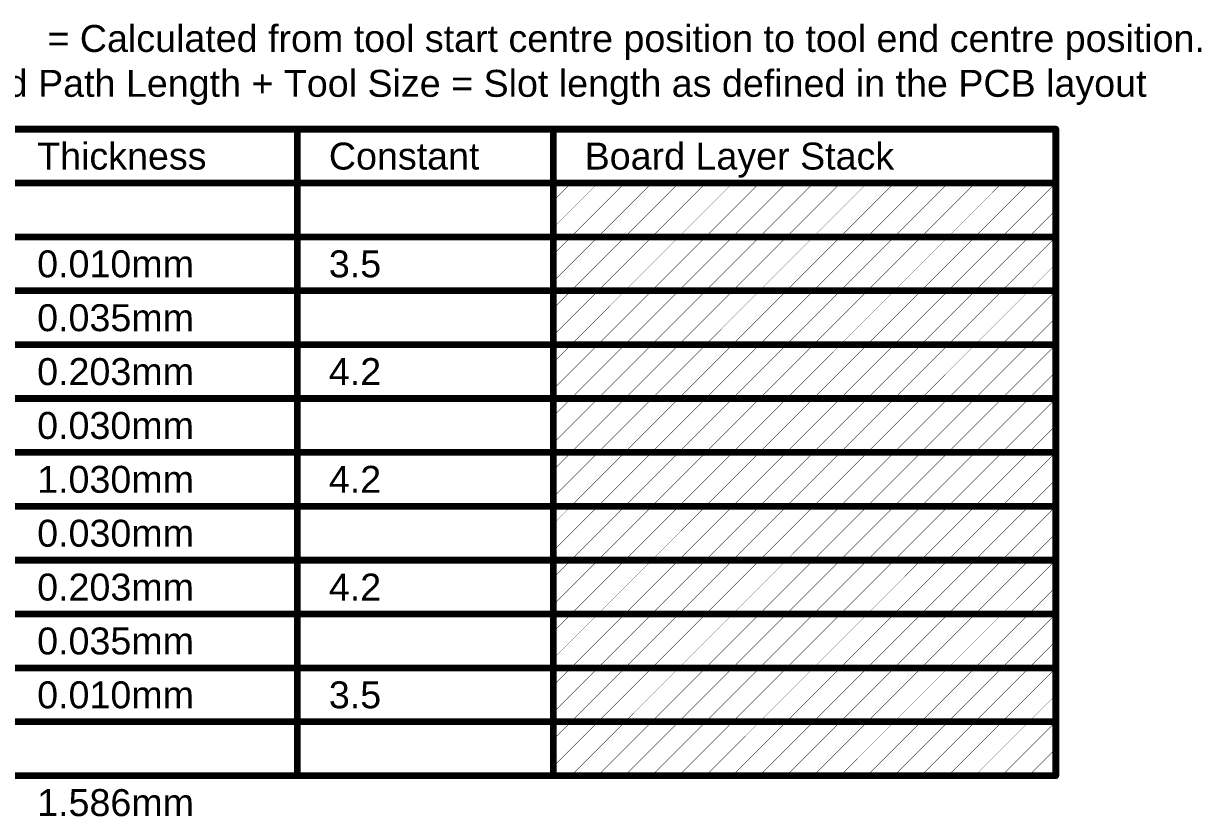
# Model space of a CAD drawing. Header units: inches. Extents: x 0 to 423, y -3 to 110.
# Drawn here: x 129.5 to 196.1, y -0.6 to 44.3 of the extents above; entities that cross this region are included whole.
import ezdxf

# ---------------------------------------------------------------- set-up
doc = ezdxf.new("R2010")
doc.units = ezdxf.units.IN
doc.layers.add('Drill Drawing', color=1, linetype='Continuous')
doc.layers.add('Mechanical 3', color=76, linetype='Continuous')
doc.styles.add('Arial', font='', dxfattribs={"height": 0.2})
doc.styles.get('Arial').set_extended_font_data('Arial')

msp = doc.modelspace()

# ---------------------------------------------------------------- linework, layer by layer
at = {"layer": 'Mechanical 3'}
for points, const_width in [([(72.582, 38.303), (187.868, 38.303)], 0.381), ([(144.954, 1.727), (144.954, 38.303)], 0.381), ([(159.428, 1.727), (159.428, 38.303)], 0.381), ([(187.868, 1.727), (187.868, 38.303)], 0.381), ([(72.582, 35.255), (187.868, 35.255)], 0.381), ([(159.428, 34.247), (160.436, 35.255)], 0.0254), ([(159.428, 32.723), (161.96, 35.255)], 0.0254), ([(160.436, 32.207), (163.484, 35.255)], 0.0254), ([(161.96, 32.207), (165.008, 35.255)], 0.0254), ([(163.484, 32.207), (166.532, 35.255)], 0.0254), ([(165.008, 32.207), (168.056, 35.255)], 0.0254), ([(166.532, 32.207), (169.58, 35.255)], 0.0254), ([(168.056, 32.207), (171.104, 35.255)], 0.0254), ([(169.58, 32.207), (172.628, 35.255)], 0.0254), ([(171.104, 32.207), (174.152, 35.255)], 0.0254), ([(172.628, 32.207), (175.676, 35.255)], 0.0254), ([(174.152, 32.207), (177.2, 35.255)], 0.0254), ([(175.676, 32.207), (178.724, 35.255)], 0.0254), ([(177.2, 32.207), (180.248, 35.255)], 0.0254), ([(178.724, 32.207), (181.772, 35.255)], 0.0254), ([(180.248, 32.207), (183.296, 35.255)], 0.0254), ([(181.772, 32.207), (184.82, 35.255)], 0.0254), ([(183.296, 32.207), (186.344, 35.255)], 0.0254), ([(184.82, 32.207), (187.868, 35.255)], 0.0254), ([(186.344, 32.207), (187.868, 33.731)], 0.0254), ([(128.448, 32.207), (144.954, 32.207)], 0.381), ([(144.954, 32.207), (159.428, 32.207)], 0.381), ([(159.428, 32.207), (187.868, 32.207)], 0.381), ([(159.428, 31.199), (160.436, 32.207)], 0.0254), ([(159.428, 29.675), (161.96, 32.207)], 0.0254), ([(160.436, 29.159), (163.484, 32.207)], 0.0254), ([(161.96, 29.159), (165.008, 32.207)], 0.0254), ([(163.484, 29.159), (166.532, 32.207)], 0.0254), ([(165.008, 29.159), (168.056, 32.207)], 0.0254), ([(166.532, 29.159), (169.58, 32.207)], 0.0254), ([(168.056, 29.159), (171.104, 32.207)], 0.0254), ([(169.58, 29.159), (172.628, 32.207)], 0.0254), ([(171.104, 29.159), (174.152, 32.207)], 0.0254), ([(172.628, 29.159), (175.676, 32.207)], 0.0254), ([(174.152, 29.159), (177.2, 32.207)], 0.0254), ([(175.676, 29.159), (178.724, 32.207)], 0.0254), ([(177.2, 29.159), (180.248, 32.207)], 0.0254), ([(178.724, 29.159), (181.772, 32.207)], 0.0254), ([(180.248, 29.159), (183.296, 32.207)], 0.0254), ([(181.772, 29.159), (184.82, 32.207)], 0.0254), ([(183.296, 29.159), (186.344, 32.207)], 0.0254), ([(184.82, 29.159), (187.868, 32.207)], 0.0254), ([(186.344, 29.159), (187.868, 30.683)], 0.0254), ([(128.448, 29.159), (144.954, 29.159)], 0.381), ([(144.954, 29.159), (159.428, 29.159)], 0.381), ([(159.428, 29.159), (187.868, 29.159)], 0.381), ([(159.428, 28.151), (160.436, 29.159)], 0.0254), ([(159.428, 26.627), (161.96, 29.159)], 0.0254), ([(160.436, 26.111), (163.484, 29.159)], 0.0254), ([(161.96, 26.111), (165.008, 29.159)], 0.0254), ([(163.484, 26.111), (166.532, 29.159)], 0.0254), ([(165.008, 26.111), (168.056, 29.159)], 0.0254), ([(166.532, 26.111), (169.58, 29.159)], 0.0254), ([(168.056, 26.111), (171.104, 29.159)], 0.0254), ([(169.58, 26.111), (172.628, 29.159)], 0.0254), ([(171.104, 26.111), (174.152, 29.159)], 0.0254), ([(172.628, 26.111), (175.676, 29.159)], 0.0254), ([(174.152, 26.111), (177.2, 29.159)], 0.0254), ([(175.676, 26.111), (178.724, 29.159)], 0.0254), ([(177.2, 26.111), (180.248, 29.159)], 0.0254), ([(178.724, 26.111), (181.772, 29.159)], 0.0254), ([(180.248, 26.111), (183.296, 29.159)], 0.0254), ([(181.772, 26.111), (184.82, 29.159)], 0.0254), ([(183.296, 26.111), (186.344, 29.159)], 0.0254), ([(184.82, 26.111), (187.868, 29.159)], 0.0254), ([(186.344, 26.111), (187.868, 27.635)], 0.0254), ([(128.448, 26.111), (144.954, 26.111)], 0.381), ([(144.954, 26.111), (159.428, 26.111)], 0.381), ([(159.428, 26.111), (187.868, 26.111)], 0.381), ([(159.428, 25.103), (160.436, 26.111)], 0.0254), ([(159.428, 23.579), (161.96, 26.111)], 0.0254), ([(160.436, 23.063), (163.484, 26.111)], 0.0254), ([(161.96, 23.063), (165.008, 26.111)], 0.0254), ([(163.484, 23.063), (166.532, 26.111)], 0.0254), ([(165.008, 23.063), (168.056, 26.111)], 0.0254), ([(166.532, 23.063), (169.58, 26.111)], 0.0254), ([(168.056, 23.063), (171.104, 26.111)], 0.0254), ([(169.58, 23.063), (172.628, 26.111)], 0.0254), ([(171.104, 23.063), (174.152, 26.111)], 0.0254), ([(172.628, 23.063), (175.676, 26.111)], 0.0254), ([(174.152, 23.063), (177.2, 26.111)], 0.0254), ([(175.676, 23.063), (178.724, 26.111)], 0.0254), ([(177.2, 23.063), (180.248, 26.111)], 0.0254), ([(178.724, 23.063), (181.772, 26.111)], 0.0254), ([(180.248, 23.063), (183.296, 26.111)], 0.0254), ([(181.772, 23.063), (184.82, 26.111)], 0.0254), ([(183.296, 23.063), (186.344, 26.111)], 0.0254), ([(184.82, 23.063), (187.868, 26.111)], 0.0254), ([(186.344, 23.063), (187.868, 24.587)], 0.0254), ([(128.448, 23.063), (144.954, 23.063)], 0.381), ([(144.954, 23.063), (159.428, 23.063)], 0.381), ([(159.428, 23.063), (187.868, 23.063)], 0.381), ([(159.428, 22.055), (160.436, 23.063)], 0.0254), ([(159.428, 20.531), (161.96, 23.063)], 0.0254), ([(160.436, 20.015), (163.484, 23.063)], 0.0254), ([(161.96, 20.015), (165.008, 23.063)], 0.0254), ([(163.484, 20.015), (166.532, 23.063)], 0.0254), ([(165.008, 20.015), (168.056, 23.063)], 0.0254), ([(166.532, 20.015), (169.58, 23.063)], 0.0254), ([(168.056, 20.015), (171.104, 23.063)], 0.0254), ([(169.58, 20.015), (172.628, 23.063)], 0.0254), ([(171.104, 20.015), (174.152, 23.063)], 0.0254), ([(172.628, 20.015), (175.676, 23.063)], 0.0254), ([(174.152, 20.015), (177.2, 23.063)], 0.0254), ([(175.676, 20.015), (178.724, 23.063)], 0.0254), ([(177.2, 20.015), (180.248, 23.063)], 0.0254), ([(178.724, 20.015), (181.772, 23.063)], 0.0254), ([(180.248, 20.015), (183.296, 23.063)], 0.0254), ([(181.772, 20.015), (184.82, 23.063)], 0.0254), ([(183.296, 20.015), (186.344, 23.063)], 0.0254), ([(184.82, 20.015), (187.868, 23.063)], 0.0254), ([(186.344, 20.015), (187.868, 21.539)], 0.0254), ([(128.448, 20.015), (144.954, 20.015)], 0.381), ([(144.954, 20.015), (159.428, 20.015)], 0.381), ([(159.428, 20.015), (187.868, 20.015)], 0.381), ([(159.428, 19.007), (160.436, 20.015)], 0.0254), ([(159.428, 17.483), (161.96, 20.015)], 0.0254), ([(160.436, 16.967), (163.484, 20.015)], 0.0254), ([(161.96, 16.967), (165.008, 20.015)], 0.0254), ([(163.484, 16.967), (166.532, 20.015)], 0.0254), ([(165.008, 16.967), (168.056, 20.015)], 0.0254), ([(166.532, 16.967), (169.58, 20.015)], 0.0254), ([(168.056, 16.967), (171.104, 20.015)], 0.0254), ([(169.58, 16.967), (172.628, 20.015)], 0.0254), ([(171.104, 16.967), (174.152, 20.015)], 0.0254), ([(172.628, 16.967), (175.676, 20.015)], 0.0254), ([(174.152, 16.967), (177.2, 20.015)], 0.0254), ([(175.676, 16.967), (178.724, 20.015)], 0.0254), ([(177.2, 16.967), (180.248, 20.015)], 0.0254), ([(178.724, 16.967), (181.772, 20.015)], 0.0254), ([(180.248, 16.967), (183.296, 20.015)], 0.0254), ([(181.772, 16.967), (184.82, 20.015)], 0.0254), ([(183.296, 16.967), (186.344, 20.015)], 0.0254), ([(184.82, 16.967), (187.868, 20.015)], 0.0254), ([(186.344, 16.967), (187.868, 18.491)], 0.0254), ([(128.448, 16.967), (144.954, 16.967)], 0.381), ([(144.954, 16.967), (159.428, 16.967)], 0.381), ([(159.428, 16.967), (187.868, 16.967)], 0.381), ([(159.428, 15.959), (160.436, 16.967)], 0.0254), ([(159.428, 14.435), (161.96, 16.967)], 0.0254), ([(160.436, 13.919), (163.484, 16.967)], 0.0254), ([(161.96, 13.919), (165.008, 16.967)], 0.0254), ([(163.484, 13.919), (166.532, 16.967)], 0.0254), ([(165.008, 13.919), (168.056, 16.967)], 0.0254), ([(166.532, 13.919), (169.58, 16.967)], 0.0254), ([(168.056, 13.919), (171.104, 16.967)], 0.0254), ([(169.58, 13.919), (172.628, 16.967)], 0.0254), ([(171.104, 13.919), (174.152, 16.967)], 0.0254), ([(172.628, 13.919), (175.676, 16.967)], 0.0254), ([(174.152, 13.919), (177.2, 16.967)], 0.0254), ([(175.676, 13.919), (178.724, 16.967)], 0.0254), ([(177.2, 13.919), (180.248, 16.967)], 0.0254), ([(178.724, 13.919), (181.772, 16.967)], 0.0254), ([(180.248, 13.919), (183.296, 16.967)], 0.0254), ([(181.772, 13.919), (184.82, 16.967)], 0.0254), ([(183.296, 13.919), (186.344, 16.967)], 0.0254), ([(184.82, 13.919), (187.868, 16.967)], 0.0254), ([(186.344, 13.919), (187.868, 15.443)], 0.0254), ([(128.448, 13.919), (144.954, 13.919)], 0.381), ([(144.954, 13.919), (159.428, 13.919)], 0.381), ([(159.428, 13.919), (187.868, 13.919)], 0.381), ([(159.428, 12.911), (160.436, 13.919)], 0.0254), ([(159.428, 11.387), (161.96, 13.919)], 0.0254), ([(160.436, 10.871), (163.484, 13.919)], 0.0254), ([(161.96, 10.871), (165.008, 13.919)], 0.0254), ([(163.484, 10.871), (166.532, 13.919)], 0.0254), ([(165.008, 10.871), (168.056, 13.919)], 0.0254), ([(166.532, 10.871), (169.58, 13.919)], 0.0254), ([(168.056, 10.871), (171.104, 13.919)], 0.0254), ([(169.58, 10.871), (172.628, 13.919)], 0.0254), ([(171.104, 10.871), (174.152, 13.919)], 0.0254), ([(172.628, 10.871), (175.676, 13.919)], 0.0254), ([(174.152, 10.871), (177.2, 13.919)], 0.0254), ([(175.676, 10.871), (178.724, 13.919)], 0.0254), ([(177.2, 10.871), (180.248, 13.919)], 0.0254), ([(178.724, 10.871), (181.772, 13.919)], 0.0254), ([(180.248, 10.871), (183.296, 13.919)], 0.0254), ([(181.772, 10.871), (184.82, 13.919)], 0.0254), ([(183.296, 10.871), (186.344, 13.919)], 0.0254), ([(184.82, 10.871), (187.868, 13.919)], 0.0254), ([(186.344, 10.871), (187.868, 12.395)], 0.0254), ([(128.448, 10.871), (144.954, 10.871)], 0.381), ([(144.954, 10.871), (159.428, 10.871)], 0.381), ([(159.428, 10.871), (187.868, 10.871)], 0.381), ([(159.428, 9.863), (160.436, 10.871)], 0.0254), ([(159.428, 8.339), (161.96, 10.871)], 0.0254), ([(160.436, 7.823), (163.484, 10.871)], 0.0254), ([(161.96, 7.823), (165.008, 10.871)], 0.0254), ([(163.484, 7.823), (166.532, 10.871)], 0.0254), ([(165.008, 7.823), (168.056, 10.871)], 0.0254), ([(166.532, 7.823), (169.58, 10.871)], 0.0254), ([(168.056, 7.823), (171.104, 10.871)], 0.0254), ([(169.58, 7.823), (172.628, 10.871)], 0.0254), ([(171.104, 7.823), (174.152, 10.871)], 0.0254), ([(172.628, 7.823), (175.676, 10.871)], 0.0254), ([(174.152, 7.823), (177.2, 10.871)], 0.0254), ([(175.676, 7.823), (178.724, 10.871)], 0.0254), ([(177.2, 7.823), (180.248, 10.871)], 0.0254), ([(178.724, 7.823), (181.772, 10.871)], 0.0254), ([(180.248, 7.823), (183.296, 10.871)], 0.0254), ([(181.772, 7.823), (184.82, 10.871)], 0.0254), ([(183.296, 7.823), (186.344, 10.871)], 0.0254), ([(184.82, 7.823), (187.868, 10.871)], 0.0254), ([(186.344, 7.823), (187.868, 9.347)], 0.0254), ([(128.448, 7.823), (144.954, 7.823)], 0.381), ([(144.954, 7.823), (159.428, 7.823)], 0.381), ([(159.428, 7.823), (187.868, 7.823)], 0.381), ([(159.428, 6.815), (160.436, 7.823)], 0.0254), ([(159.428, 5.291), (161.96, 7.823)], 0.0254), ([(160.436, 4.775), (163.484, 7.823)], 0.0254), ([(161.96, 4.775), (165.008, 7.823)], 0.0254), ([(163.484, 4.775), (166.532, 7.823)], 0.0254), ([(165.008, 4.775), (168.056, 7.823)], 0.0254), ([(166.532, 4.775), (169.58, 7.823)], 0.0254), ([(168.056, 4.775), (171.104, 7.823)], 0.0254), ([(169.58, 4.775), (172.628, 7.823)], 0.0254), ([(171.104, 4.775), (174.152, 7.823)], 0.0254), ([(172.628, 4.775), (175.676, 7.823)], 0.0254), ([(174.152, 4.775), (177.2, 7.823)], 0.0254), ([(175.676, 4.775), (178.724, 7.823)], 0.0254), ([(177.2, 4.775), (180.248, 7.823)], 0.0254), ([(178.724, 4.775), (181.772, 7.823)], 0.0254), ([(180.248, 4.775), (183.296, 7.823)], 0.0254), ([(181.772, 4.775), (184.82, 7.823)], 0.0254), ([(183.296, 4.775), (186.344, 7.823)], 0.0254), ([(184.82, 4.775), (187.868, 7.823)], 0.0254), ([(186.344, 4.775), (187.868, 6.299)], 0.0254), ([(128.448, 4.775), (144.954, 4.775)], 0.381), ([(144.954, 4.775), (159.428, 4.775)], 0.381), ([(159.428, 4.775), (187.868, 4.775)], 0.381), ([(159.428, 3.767), (160.436, 4.775)], 0.0254), ([(159.428, 2.243), (161.96, 4.775)], 0.0254), ([(160.436, 1.727), (163.484, 4.775)], 0.0254), ([(161.96, 1.727), (165.008, 4.775)], 0.0254), ([(163.484, 1.727), (166.532, 4.775)], 0.0254), ([(165.008, 1.727), (168.056, 4.775)], 0.0254), ([(166.532, 1.727), (169.58, 4.775)], 0.0254), ([(168.056, 1.727), (171.104, 4.775)], 0.0254), ([(169.58, 1.727), (172.628, 4.775)], 0.0254), ([(171.104, 1.727), (174.152, 4.775)], 0.0254), ([(172.628, 1.727), (175.676, 4.775)], 0.0254), ([(174.152, 1.727), (177.2, 4.775)], 0.0254), ([(175.676, 1.727), (178.724, 4.775)], 0.0254), ([(177.2, 1.727), (180.248, 4.775)], 0.0254), ([(178.724, 1.727), (181.772, 4.775)], 0.0254), ([(180.248, 1.727), (183.296, 4.775)], 0.0254), ([(181.772, 1.727), (184.82, 4.775)], 0.0254), ([(183.296, 1.727), (186.344, 4.775)], 0.0254), ([(184.82, 1.727), (187.868, 4.775)], 0.0254), ([(186.344, 1.727), (187.868, 3.251)], 0.0254), ([(128.448, 1.727), (144.954, 1.727)], 0.381), ([(144.954, 1.727), (159.428, 1.727)], 0.381), ([(159.428, 1.727), (187.868, 1.727)], 0.381)]:
    msp.add_lwpolyline(points, dxfattribs=dict(at, const_width=const_width))
for points, const_width in [([(144.858, 38.303, 1), (145.049, 38.303, 1)], 0.191), ([(159.333, 38.303, 1), (159.523, 38.303, 1)], 0.191), ([(187.773, 38.303, 1), (187.963, 38.303, 1)], 0.191), ([(187.773, 38.303, 1), (187.963, 38.303, 1)], 0.191), ([(187.773, 35.255, 1), (187.963, 35.255, 1)], 0.191), ([(160.43, 35.255, 1), (160.442, 35.255, 1)], 0.0127), ([(161.954, 35.255, 1), (161.966, 35.255, 1)], 0.0127), ([(163.478, 35.255, 1), (163.49, 35.255, 1)], 0.0127), ([(165.002, 35.255, 1), (165.014, 35.255, 1)], 0.0127), ([(166.526, 35.255, 1), (166.538, 35.255, 1)], 0.0127), ([(168.05, 35.255, 1), (168.062, 35.255, 1)], 0.0127), ([(169.574, 35.255, 1), (169.586, 35.255, 1)], 0.0127), ([(171.098, 35.255, 1), (171.11, 35.255, 1)], 0.0127), ([(172.622, 35.255, 1), (172.634, 35.255, 1)], 0.0127), ([(174.146, 35.255, 1), (174.158, 35.255, 1)], 0.0127), ([(175.67, 35.255, 1), (175.682, 35.255, 1)], 0.0127), ([(177.194, 35.255, 1), (177.206, 35.255, 1)], 0.0127), ([(178.718, 35.255, 1), (178.73, 35.255, 1)], 0.0127), ([(180.242, 35.255, 1), (180.254, 35.255, 1)], 0.0127), ([(181.766, 35.255, 1), (181.778, 35.255, 1)], 0.0127), ([(183.29, 35.255, 1), (183.302, 35.255, 1)], 0.0127), ([(184.814, 35.255, 1), (184.826, 35.255, 1)], 0.0127), ([(186.338, 35.255, 1), (186.35, 35.255, 1)], 0.0127), ([(187.862, 35.255, 1), (187.874, 35.255, 1)], 0.0127), ([(159.422, 34.247, 1), (159.434, 34.247, 1)], 0.0127), ([(187.862, 33.731, 1), (187.874, 33.731, 1)], 0.0127), ([(159.422, 32.723, 1), (159.434, 32.723, 1)], 0.0127), ([(144.858, 32.207, 1), (145.049, 32.207, 1)], 0.191), ([(144.858, 32.207, 1), (145.049, 32.207, 1)], 0.191), ([(159.333, 32.207, 1), (159.523, 32.207, 1)], 0.191), ([(159.333, 32.207, 1), (159.523, 32.207, 1)], 0.191), ([(160.43, 32.207, 1), (160.442, 32.207, 1)], 0.0127), ([(160.43, 32.207, 1), (160.442, 32.207, 1)], 0.0127), ([(161.954, 32.207, 1), (161.966, 32.207, 1)], 0.0127), ([(161.954, 32.207, 1), (161.966, 32.207, 1)], 0.0127), ([(163.478, 32.207, 1), (163.49, 32.207, 1)], 0.0127), ([(163.478, 32.207, 1), (163.49, 32.207, 1)], 0.0127), ([(165.002, 32.207, 1), (165.014, 32.207, 1)], 0.0127), ([(165.002, 32.207, 1), (165.014, 32.207, 1)], 0.0127), ([(166.526, 32.207, 1), (166.538, 32.207, 1)], 0.0127), ([(166.526, 32.207, 1), (166.538, 32.207, 1)], 0.0127), ([(168.05, 32.207, 1), (168.062, 32.207, 1)], 0.0127), ([(168.05, 32.207, 1), (168.062, 32.207, 1)], 0.0127), ([(169.574, 32.207, 1), (169.586, 32.207, 1)], 0.0127), ([(169.574, 32.207, 1), (169.586, 32.207, 1)], 0.0127), ([(171.098, 32.207, 1), (171.11, 32.207, 1)], 0.0127), ([(171.098, 32.207, 1), (171.11, 32.207, 1)], 0.0127), ([(172.622, 32.207, 1), (172.634, 32.207, 1)], 0.0127), ([(172.622, 32.207, 1), (172.634, 32.207, 1)], 0.0127), ([(174.146, 32.207, 1), (174.158, 32.207, 1)], 0.0127), ([(174.146, 32.207, 1), (174.158, 32.207, 1)], 0.0127), ([(175.67, 32.207, 1), (175.682, 32.207, 1)], 0.0127), ([(175.67, 32.207, 1), (175.682, 32.207, 1)], 0.0127), ([(177.194, 32.207, 1), (177.206, 32.207, 1)], 0.0127), ([(177.194, 32.207, 1), (177.206, 32.207, 1)], 0.0127), ([(178.718, 32.207, 1), (178.73, 32.207, 1)], 0.0127), ([(178.718, 32.207, 1), (178.73, 32.207, 1)], 0.0127), ([(180.242, 32.207, 1), (180.254, 32.207, 1)], 0.0127), ([(180.242, 32.207, 1), (180.254, 32.207, 1)], 0.0127), ([(181.766, 32.207, 1), (181.778, 32.207, 1)], 0.0127), ([(181.766, 32.207, 1), (181.778, 32.207, 1)], 0.0127), ([(183.29, 32.207, 1), (183.302, 32.207, 1)], 0.0127), ([(183.29, 32.207, 1), (183.302, 32.207, 1)], 0.0127), ([(184.814, 32.207, 1), (184.826, 32.207, 1)], 0.0127), ([(184.814, 32.207, 1), (184.826, 32.207, 1)], 0.0127), ([(186.338, 32.207, 1), (186.35, 32.207, 1)], 0.0127), ([(186.338, 32.207, 1), (186.35, 32.207, 1)], 0.0127), ([(187.773, 32.207, 1), (187.963, 32.207, 1)], 0.191), ([(187.862, 32.207, 1), (187.874, 32.207, 1)], 0.0127), ([(159.422, 31.199, 1), (159.434, 31.199, 1)], 0.0127), ([(187.862, 30.683, 1), (187.874, 30.683, 1)], 0.0127), ([(144.858, 29.159, 1), (145.049, 29.159, 1)], 0.191), ([(144.858, 29.159, 1), (145.049, 29.159, 1)], 0.191), ([(159.333, 29.159, 1), (159.523, 29.159, 1)], 0.191), ([(159.333, 29.159, 1), (159.523, 29.159, 1)], 0.191), ([(159.422, 29.675, 1), (159.434, 29.675, 1)], 0.0127), ([(187.773, 29.159, 1), (187.963, 29.159, 1)], 0.191), ([(160.43, 29.159, 1), (160.442, 29.159, 1)], 0.0127), ([(160.43, 29.159, 1), (160.442, 29.159, 1)], 0.0127), ([(161.954, 29.159, 1), (161.966, 29.159, 1)], 0.0127), ([(161.954, 29.159, 1), (161.966, 29.159, 1)], 0.0127), ([(163.478, 29.159, 1), (163.49, 29.159, 1)], 0.0127), ([(163.478, 29.159, 1), (163.49, 29.159, 1)], 0.0127), ([(165.002, 29.159, 1), (165.014, 29.159, 1)], 0.0127), ([(165.002, 29.159, 1), (165.014, 29.159, 1)], 0.0127), ([(166.526, 29.159, 1), (166.538, 29.159, 1)], 0.0127), ([(166.526, 29.159, 1), (166.538, 29.159, 1)], 0.0127), ([(168.05, 29.159, 1), (168.062, 29.159, 1)], 0.0127), ([(168.05, 29.159, 1), (168.062, 29.159, 1)], 0.0127), ([(169.574, 29.159, 1), (169.586, 29.159, 1)], 0.0127), ([(169.574, 29.159, 1), (169.586, 29.159, 1)], 0.0127), ([(171.098, 29.159, 1), (171.11, 29.159, 1)], 0.0127), ([(171.098, 29.159, 1), (171.11, 29.159, 1)], 0.0127), ([(172.622, 29.159, 1), (172.634, 29.159, 1)], 0.0127), ([(172.622, 29.159, 1), (172.634, 29.159, 1)], 0.0127), ([(174.146, 29.159, 1), (174.158, 29.159, 1)], 0.0127), ([(174.146, 29.159, 1), (174.158, 29.159, 1)], 0.0127), ([(175.67, 29.159, 1), (175.682, 29.159, 1)], 0.0127), ([(175.67, 29.159, 1), (175.682, 29.159, 1)], 0.0127), ([(177.194, 29.159, 1), (177.206, 29.159, 1)], 0.0127), ([(177.194, 29.159, 1), (177.206, 29.159, 1)], 0.0127), ([(178.718, 29.159, 1), (178.73, 29.159, 1)], 0.0127), ([(178.718, 29.159, 1), (178.73, 29.159, 1)], 0.0127), ([(180.242, 29.159, 1), (180.254, 29.159, 1)], 0.0127), ([(180.242, 29.159, 1), (180.254, 29.159, 1)], 0.0127), ([(181.766, 29.159, 1), (181.778, 29.159, 1)], 0.0127), ([(181.766, 29.159, 1), (181.778, 29.159, 1)], 0.0127), ([(183.29, 29.159, 1), (183.302, 29.159, 1)], 0.0127), ([(183.29, 29.159, 1), (183.302, 29.159, 1)], 0.0127), ([(184.814, 29.159, 1), (184.826, 29.159, 1)], 0.0127), ([(184.814, 29.159, 1), (184.826, 29.159, 1)], 0.0127), ([(186.338, 29.159, 1), (186.35, 29.159, 1)], 0.0127), ([(186.338, 29.159, 1), (186.35, 29.159, 1)], 0.0127), ([(187.862, 29.159, 1), (187.874, 29.159, 1)], 0.0127), ([(159.422, 28.151, 1), (159.434, 28.151, 1)], 0.0127), ([(187.862, 27.635, 1), (187.874, 27.635, 1)], 0.0127), ([(144.858, 26.111, 1), (145.049, 26.111, 1)], 0.191), ([(144.858, 26.111, 1), (145.049, 26.111, 1)], 0.191), ([(159.333, 26.111, 1), (159.523, 26.111, 1)], 0.191), ([(159.333, 26.111, 1), (159.523, 26.111, 1)], 0.191), ([(159.422, 26.627, 1), (159.434, 26.627, 1)], 0.0127), ([(160.43, 26.111, 1), (160.442, 26.111, 1)], 0.0127), ([(160.43, 26.111, 1), (160.442, 26.111, 1)], 0.0127), ([(161.954, 26.111, 1), (161.966, 26.111, 1)], 0.0127), ([(161.954, 26.111, 1), (161.966, 26.111, 1)], 0.0127), ([(163.478, 26.111, 1), (163.49, 26.111, 1)], 0.0127), ([(163.478, 26.111, 1), (163.49, 26.111, 1)], 0.0127), ([(165.002, 26.111, 1), (165.014, 26.111, 1)], 0.0127), ([(165.002, 26.111, 1), (165.014, 26.111, 1)], 0.0127), ([(166.526, 26.111, 1), (166.538, 26.111, 1)], 0.0127), ([(166.526, 26.111, 1), (166.538, 26.111, 1)], 0.0127), ([(168.05, 26.111, 1), (168.062, 26.111, 1)], 0.0127), ([(168.05, 26.111, 1), (168.062, 26.111, 1)], 0.0127), ([(169.574, 26.111, 1), (169.586, 26.111, 1)], 0.0127), ([(169.574, 26.111, 1), (169.586, 26.111, 1)], 0.0127), ([(171.098, 26.111, 1), (171.11, 26.111, 1)], 0.0127), ([(171.098, 26.111, 1), (171.11, 26.111, 1)], 0.0127), ([(172.622, 26.111, 1), (172.634, 26.111, 1)], 0.0127), ([(172.622, 26.111, 1), (172.634, 26.111, 1)], 0.0127), ([(174.146, 26.111, 1), (174.158, 26.111, 1)], 0.0127), ([(174.146, 26.111, 1), (174.158, 26.111, 1)], 0.0127), ([(175.67, 26.111, 1), (175.682, 26.111, 1)], 0.0127), ([(175.67, 26.111, 1), (175.682, 26.111, 1)], 0.0127), ([(177.194, 26.111, 1), (177.206, 26.111, 1)], 0.0127), ([(177.194, 26.111, 1), (177.206, 26.111, 1)], 0.0127), ([(178.718, 26.111, 1), (178.73, 26.111, 1)], 0.0127), ([(178.718, 26.111, 1), (178.73, 26.111, 1)], 0.0127), ([(180.242, 26.111, 1), (180.254, 26.111, 1)], 0.0127), ([(180.242, 26.111, 1), (180.254, 26.111, 1)], 0.0127), ([(181.766, 26.111, 1), (181.778, 26.111, 1)], 0.0127), ([(181.766, 26.111, 1), (181.778, 26.111, 1)], 0.0127), ([(183.29, 26.111, 1), (183.302, 26.111, 1)], 0.0127), ([(183.29, 26.111, 1), (183.302, 26.111, 1)], 0.0127), ([(184.814, 26.111, 1), (184.826, 26.111, 1)], 0.0127), ([(184.814, 26.111, 1), (184.826, 26.111, 1)], 0.0127), ([(186.338, 26.111, 1), (186.35, 26.111, 1)], 0.0127), ([(186.338, 26.111, 1), (186.35, 26.111, 1)], 0.0127), ([(187.773, 26.111, 1), (187.963, 26.111, 1)], 0.191), ([(187.862, 26.111, 1), (187.874, 26.111, 1)], 0.0127), ([(159.422, 25.103, 1), (159.434, 25.103, 1)], 0.0127), ([(187.862, 24.587, 1), (187.874, 24.587, 1)], 0.0127), ([(159.422, 23.579, 1), (159.434, 23.579, 1)], 0.0127), ([(144.858, 23.063, 1), (145.049, 23.063, 1)], 0.191), ([(144.858, 23.063, 1), (145.049, 23.063, 1)], 0.191), ([(159.333, 23.063, 1), (159.523, 23.063, 1)], 0.191), ([(159.333, 23.063, 1), (159.523, 23.063, 1)], 0.191), ([(160.43, 23.063, 1), (160.442, 23.063, 1)], 0.0127), ([(160.43, 23.063, 1), (160.442, 23.063, 1)], 0.0127), ([(161.954, 23.063, 1), (161.966, 23.063, 1)], 0.0127), ([(161.954, 23.063, 1), (161.966, 23.063, 1)], 0.0127), ([(163.478, 23.063, 1), (163.49, 23.063, 1)], 0.0127), ([(163.478, 23.063, 1), (163.49, 23.063, 1)], 0.0127), ([(165.002, 23.063, 1), (165.014, 23.063, 1)], 0.0127), ([(165.002, 23.063, 1), (165.014, 23.063, 1)], 0.0127), ([(166.526, 23.063, 1), (166.538, 23.063, 1)], 0.0127), ([(166.526, 23.063, 1), (166.538, 23.063, 1)], 0.0127), ([(168.05, 23.063, 1), (168.062, 23.063, 1)], 0.0127), ([(168.05, 23.063, 1), (168.062, 23.063, 1)], 0.0127), ([(169.574, 23.063, 1), (169.586, 23.063, 1)], 0.0127), ([(169.574, 23.063, 1), (169.586, 23.063, 1)], 0.0127), ([(171.098, 23.063, 1), (171.11, 23.063, 1)], 0.0127), ([(171.098, 23.063, 1), (171.11, 23.063, 1)], 0.0127), ([(172.622, 23.063, 1), (172.634, 23.063, 1)], 0.0127), ([(172.622, 23.063, 1), (172.634, 23.063, 1)], 0.0127), ([(174.146, 23.063, 1), (174.158, 23.063, 1)], 0.0127), ([(174.146, 23.063, 1), (174.158, 23.063, 1)], 0.0127), ([(175.67, 23.063, 1), (175.682, 23.063, 1)], 0.0127), ([(175.67, 23.063, 1), (175.682, 23.063, 1)], 0.0127), ([(177.194, 23.063, 1), (177.206, 23.063, 1)], 0.0127), ([(177.194, 23.063, 1), (177.206, 23.063, 1)], 0.0127), ([(178.718, 23.063, 1), (178.73, 23.063, 1)], 0.0127), ([(178.718, 23.063, 1), (178.73, 23.063, 1)], 0.0127), ([(180.242, 23.063, 1), (180.254, 23.063, 1)], 0.0127), ([(180.242, 23.063, 1), (180.254, 23.063, 1)], 0.0127), ([(181.766, 23.063, 1), (181.778, 23.063, 1)], 0.0127), ([(181.766, 23.063, 1), (181.778, 23.063, 1)], 0.0127), ([(183.29, 23.063, 1), (183.302, 23.063, 1)], 0.0127), ([(183.29, 23.063, 1), (183.302, 23.063, 1)], 0.0127), ([(184.814, 23.063, 1), (184.826, 23.063, 1)], 0.0127), ([(184.814, 23.063, 1), (184.826, 23.063, 1)], 0.0127), ([(186.338, 23.063, 1), (186.35, 23.063, 1)], 0.0127), ([(186.338, 23.063, 1), (186.35, 23.063, 1)], 0.0127), ([(187.773, 23.063, 1), (187.963, 23.063, 1)], 0.191), ([(187.862, 23.063, 1), (187.874, 23.063, 1)], 0.0127), ([(159.422, 22.055, 1), (159.434, 22.055, 1)], 0.0127), ([(187.862, 21.539, 1), (187.874, 21.539, 1)], 0.0127), ([(144.858, 20.015, 1), (145.049, 20.015, 1)], 0.191), ([(144.858, 20.015, 1), (145.049, 20.015, 1)], 0.191), ([(159.333, 20.015, 1), (159.523, 20.015, 1)], 0.191), ([(159.333, 20.015, 1), (159.523, 20.015, 1)], 0.191), ([(159.422, 20.531, 1), (159.434, 20.531, 1)], 0.0127), ([(160.43, 20.015, 1), (160.442, 20.015, 1)], 0.0127), ([(160.43, 20.015, 1), (160.442, 20.015, 1)], 0.0127), ([(161.954, 20.015, 1), (161.966, 20.015, 1)], 0.0127), ([(161.954, 20.015, 1), (161.966, 20.015, 1)], 0.0127), ([(163.478, 20.015, 1), (163.49, 20.015, 1)], 0.0127), ([(163.478, 20.015, 1), (163.49, 20.015, 1)], 0.0127), ([(165.002, 20.015, 1), (165.014, 20.015, 1)], 0.0127), ([(165.002, 20.015, 1), (165.014, 20.015, 1)], 0.0127), ([(166.526, 20.015, 1), (166.538, 20.015, 1)], 0.0127), ([(166.526, 20.015, 1), (166.538, 20.015, 1)], 0.0127), ([(168.05, 20.015, 1), (168.062, 20.015, 1)], 0.0127), ([(168.05, 20.015, 1), (168.062, 20.015, 1)], 0.0127), ([(169.574, 20.015, 1), (169.586, 20.015, 1)], 0.0127), ([(169.574, 20.015, 1), (169.586, 20.015, 1)], 0.0127), ([(171.098, 20.015, 1), (171.11, 20.015, 1)], 0.0127), ([(171.098, 20.015, 1), (171.11, 20.015, 1)], 0.0127), ([(172.622, 20.015, 1), (172.634, 20.015, 1)], 0.0127), ([(172.622, 20.015, 1), (172.634, 20.015, 1)], 0.0127), ([(174.146, 20.015, 1), (174.158, 20.015, 1)], 0.0127), ([(174.146, 20.015, 1), (174.158, 20.015, 1)], 0.0127), ([(175.67, 20.015, 1), (175.682, 20.015, 1)], 0.0127), ([(175.67, 20.015, 1), (175.682, 20.015, 1)], 0.0127), ([(177.194, 20.015, 1), (177.206, 20.015, 1)], 0.0127), ([(177.194, 20.015, 1), (177.206, 20.015, 1)], 0.0127), ([(178.718, 20.015, 1), (178.73, 20.015, 1)], 0.0127), ([(178.718, 20.015, 1), (178.73, 20.015, 1)], 0.0127), ([(180.242, 20.015, 1), (180.254, 20.015, 1)], 0.0127), ([(180.242, 20.015, 1), (180.254, 20.015, 1)], 0.0127), ([(181.766, 20.015, 1), (181.778, 20.015, 1)], 0.0127), ([(181.766, 20.015, 1), (181.778, 20.015, 1)], 0.0127), ([(183.29, 20.015, 1), (183.302, 20.015, 1)], 0.0127), ([(183.29, 20.015, 1), (183.302, 20.015, 1)], 0.0127), ([(184.814, 20.015, 1), (184.826, 20.015, 1)], 0.0127), ([(184.814, 20.015, 1), (184.826, 20.015, 1)], 0.0127), ([(186.338, 20.015, 1), (186.35, 20.015, 1)], 0.0127), ([(186.338, 20.015, 1), (186.35, 20.015, 1)], 0.0127), ([(187.773, 20.015, 1), (187.963, 20.015, 1)], 0.191), ([(187.862, 20.015, 1), (187.874, 20.015, 1)], 0.0127), ([(159.422, 19.007, 1), (159.434, 19.007, 1)], 0.0127), ([(187.862, 18.491, 1), (187.874, 18.491, 1)], 0.0127), ([(159.422, 17.483, 1), (159.434, 17.483, 1)], 0.0127), ([(144.858, 16.967, 1), (145.049, 16.967, 1)], 0.191), ([(144.858, 16.967, 1), (145.049, 16.967, 1)], 0.191), ([(159.333, 16.967, 1), (159.523, 16.967, 1)], 0.191), ([(159.333, 16.967, 1), (159.523, 16.967, 1)], 0.191), ([(160.43, 16.967, 1), (160.442, 16.967, 1)], 0.0127), ([(160.43, 16.967, 1), (160.442, 16.967, 1)], 0.0127), ([(161.954, 16.967, 1), (161.966, 16.967, 1)], 0.0127), ([(161.954, 16.967, 1), (161.966, 16.967, 1)], 0.0127), ([(163.478, 16.967, 1), (163.49, 16.967, 1)], 0.0127), ([(163.478, 16.967, 1), (163.49, 16.967, 1)], 0.0127), ([(165.002, 16.967, 1), (165.014, 16.967, 1)], 0.0127), ([(165.002, 16.967, 1), (165.014, 16.967, 1)], 0.0127), ([(166.526, 16.967, 1), (166.538, 16.967, 1)], 0.0127), ([(166.526, 16.967, 1), (166.538, 16.967, 1)], 0.0127), ([(168.05, 16.967, 1), (168.062, 16.967, 1)], 0.0127), ([(168.05, 16.967, 1), (168.062, 16.967, 1)], 0.0127), ([(169.574, 16.967, 1), (169.586, 16.967, 1)], 0.0127), ([(169.574, 16.967, 1), (169.586, 16.967, 1)], 0.0127), ([(171.098, 16.967, 1), (171.11, 16.967, 1)], 0.0127), ([(171.098, 16.967, 1), (171.11, 16.967, 1)], 0.0127), ([(172.622, 16.967, 1), (172.634, 16.967, 1)], 0.0127), ([(172.622, 16.967, 1), (172.634, 16.967, 1)], 0.0127), ([(174.146, 16.967, 1), (174.158, 16.967, 1)], 0.0127), ([(174.146, 16.967, 1), (174.158, 16.967, 1)], 0.0127), ([(175.67, 16.967, 1), (175.682, 16.967, 1)], 0.0127), ([(175.67, 16.967, 1), (175.682, 16.967, 1)], 0.0127), ([(177.194, 16.967, 1), (177.206, 16.967, 1)], 0.0127), ([(177.194, 16.967, 1), (177.206, 16.967, 1)], 0.0127), ([(178.718, 16.967, 1), (178.73, 16.967, 1)], 0.0127), ([(178.718, 16.967, 1), (178.73, 16.967, 1)], 0.0127), ([(180.242, 16.967, 1), (180.254, 16.967, 1)], 0.0127), ([(180.242, 16.967, 1), (180.254, 16.967, 1)], 0.0127), ([(181.766, 16.967, 1), (181.778, 16.967, 1)], 0.0127), ([(181.766, 16.967, 1), (181.778, 16.967, 1)], 0.0127), ([(183.29, 16.967, 1), (183.302, 16.967, 1)], 0.0127), ([(183.29, 16.967, 1), (183.302, 16.967, 1)], 0.0127), ([(184.814, 16.967, 1), (184.826, 16.967, 1)], 0.0127), ([(184.814, 16.967, 1), (184.826, 16.967, 1)], 0.0127), ([(186.338, 16.967, 1), (186.35, 16.967, 1)], 0.0127), ([(186.338, 16.967, 1), (186.35, 16.967, 1)], 0.0127), ([(187.773, 16.967, 1), (187.963, 16.967, 1)], 0.191), ([(187.862, 16.967, 1), (187.874, 16.967, 1)], 0.0127), ([(159.422, 15.959, 1), (159.434, 15.959, 1)], 0.0127), ([(187.862, 15.443, 1), (187.874, 15.443, 1)], 0.0127), ([(144.858, 13.919, 1), (145.049, 13.919, 1)], 0.191), ([(144.858, 13.919, 1), (145.049, 13.919, 1)], 0.191), ([(159.333, 13.919, 1), (159.523, 13.919, 1)], 0.191), ([(159.333, 13.919, 1), (159.523, 13.919, 1)], 0.191), ([(159.422, 14.435, 1), (159.434, 14.435, 1)], 0.0127), ([(187.773, 13.919, 1), (187.963, 13.919, 1)], 0.191), ([(160.43, 13.919, 1), (160.442, 13.919, 1)], 0.0127), ([(160.43, 13.919, 1), (160.442, 13.919, 1)], 0.0127), ([(161.954, 13.919, 1), (161.966, 13.919, 1)], 0.0127), ([(161.954, 13.919, 1), (161.966, 13.919, 1)], 0.0127), ([(163.478, 13.919, 1), (163.49, 13.919, 1)], 0.0127), ([(163.478, 13.919, 1), (163.49, 13.919, 1)], 0.0127), ([(165.002, 13.919, 1), (165.014, 13.919, 1)], 0.0127), ([(165.002, 13.919, 1), (165.014, 13.919, 1)], 0.0127), ([(166.526, 13.919, 1), (166.538, 13.919, 1)], 0.0127), ([(166.526, 13.919, 1), (166.538, 13.919, 1)], 0.0127), ([(168.05, 13.919, 1), (168.062, 13.919, 1)], 0.0127), ([(168.05, 13.919, 1), (168.062, 13.919, 1)], 0.0127), ([(169.574, 13.919, 1), (169.586, 13.919, 1)], 0.0127), ([(169.574, 13.919, 1), (169.586, 13.919, 1)], 0.0127), ([(171.098, 13.919, 1), (171.11, 13.919, 1)], 0.0127), ([(171.098, 13.919, 1), (171.11, 13.919, 1)], 0.0127), ([(172.622, 13.919, 1), (172.634, 13.919, 1)], 0.0127), ([(172.622, 13.919, 1), (172.634, 13.919, 1)], 0.0127), ([(174.146, 13.919, 1), (174.158, 13.919, 1)], 0.0127), ([(174.146, 13.919, 1), (174.158, 13.919, 1)], 0.0127), ([(175.67, 13.919, 1), (175.682, 13.919, 1)], 0.0127), ([(175.67, 13.919, 1), (175.682, 13.919, 1)], 0.0127), ([(177.194, 13.919, 1), (177.206, 13.919, 1)], 0.0127), ([(177.194, 13.919, 1), (177.206, 13.919, 1)], 0.0127), ([(178.718, 13.919, 1), (178.73, 13.919, 1)], 0.0127), ([(178.718, 13.919, 1), (178.73, 13.919, 1)], 0.0127), ([(180.242, 13.919, 1), (180.254, 13.919, 1)], 0.0127), ([(180.242, 13.919, 1), (180.254, 13.919, 1)], 0.0127), ([(181.766, 13.919, 1), (181.778, 13.919, 1)], 0.0127), ([(181.766, 13.919, 1), (181.778, 13.919, 1)], 0.0127), ([(183.29, 13.919, 1), (183.302, 13.919, 1)], 0.0127), ([(183.29, 13.919, 1), (183.302, 13.919, 1)], 0.0127), ([(184.814, 13.919, 1), (184.826, 13.919, 1)], 0.0127), ([(184.814, 13.919, 1), (184.826, 13.919, 1)], 0.0127), ([(186.338, 13.919, 1), (186.35, 13.919, 1)], 0.0127), ([(186.338, 13.919, 1), (186.35, 13.919, 1)], 0.0127), ([(187.862, 13.919, 1), (187.874, 13.919, 1)], 0.0127), ([(159.422, 12.911, 1), (159.434, 12.911, 1)], 0.0127), ([(187.862, 12.395, 1), (187.874, 12.395, 1)], 0.0127), ([(159.422, 11.387, 1), (159.434, 11.387, 1)], 0.0127), ([(144.858, 10.871, 1), (145.049, 10.871, 1)], 0.191), ([(144.858, 10.871, 1), (145.049, 10.871, 1)], 0.191), ([(159.333, 10.871, 1), (159.523, 10.871, 1)], 0.191), ([(159.333, 10.871, 1), (159.523, 10.871, 1)], 0.191), ([(160.43, 10.871, 1), (160.442, 10.871, 1)], 0.0127), ([(160.43, 10.871, 1), (160.442, 10.871, 1)], 0.0127), ([(161.954, 10.871, 1), (161.966, 10.871, 1)], 0.0127), ([(161.954, 10.871, 1), (161.966, 10.871, 1)], 0.0127), ([(163.478, 10.871, 1), (163.49, 10.871, 1)], 0.0127), ([(163.478, 10.871, 1), (163.49, 10.871, 1)], 0.0127), ([(165.002, 10.871, 1), (165.014, 10.871, 1)], 0.0127), ([(165.002, 10.871, 1), (165.014, 10.871, 1)], 0.0127), ([(166.526, 10.871, 1), (166.538, 10.871, 1)], 0.0127), ([(166.526, 10.871, 1), (166.538, 10.871, 1)], 0.0127), ([(168.05, 10.871, 1), (168.062, 10.871, 1)], 0.0127), ([(168.05, 10.871, 1), (168.062, 10.871, 1)], 0.0127), ([(169.574, 10.871, 1), (169.586, 10.871, 1)], 0.0127), ([(169.574, 10.871, 1), (169.586, 10.871, 1)], 0.0127), ([(171.098, 10.871, 1), (171.11, 10.871, 1)], 0.0127), ([(171.098, 10.871, 1), (171.11, 10.871, 1)], 0.0127), ([(172.622, 10.871, 1), (172.634, 10.871, 1)], 0.0127), ([(172.622, 10.871, 1), (172.634, 10.871, 1)], 0.0127), ([(174.146, 10.871, 1), (174.158, 10.871, 1)], 0.0127), ([(174.146, 10.871, 1), (174.158, 10.871, 1)], 0.0127), ([(175.67, 10.871, 1), (175.682, 10.871, 1)], 0.0127), ([(175.67, 10.871, 1), (175.682, 10.871, 1)], 0.0127), ([(177.194, 10.871, 1), (177.206, 10.871, 1)], 0.0127), ([(177.194, 10.871, 1), (177.206, 10.871, 1)], 0.0127), ([(178.718, 10.871, 1), (178.73, 10.871, 1)], 0.0127), ([(178.718, 10.871, 1), (178.73, 10.871, 1)], 0.0127), ([(180.242, 10.871, 1), (180.254, 10.871, 1)], 0.0127), ([(180.242, 10.871, 1), (180.254, 10.871, 1)], 0.0127), ([(181.766, 10.871, 1), (181.778, 10.871, 1)], 0.0127), ([(181.766, 10.871, 1), (181.778, 10.871, 1)], 0.0127), ([(183.29, 10.871, 1), (183.302, 10.871, 1)], 0.0127), ([(183.29, 10.871, 1), (183.302, 10.871, 1)], 0.0127), ([(184.814, 10.871, 1), (184.826, 10.871, 1)], 0.0127), ([(184.814, 10.871, 1), (184.826, 10.871, 1)], 0.0127), ([(186.338, 10.871, 1), (186.35, 10.871, 1)], 0.0127), ([(186.338, 10.871, 1), (186.35, 10.871, 1)], 0.0127), ([(187.773, 10.871, 1), (187.963, 10.871, 1)], 0.191), ([(187.862, 10.871, 1), (187.874, 10.871, 1)], 0.0127), ([(159.422, 9.863, 1), (159.434, 9.863, 1)], 0.0127), ([(187.862, 9.347, 1), (187.874, 9.347, 1)], 0.0127), ([(144.858, 7.823, 1), (145.049, 7.823, 1)], 0.191), ([(144.858, 7.823, 1), (145.049, 7.823, 1)], 0.191), ([(159.333, 7.823, 1), (159.523, 7.823, 1)], 0.191), ([(159.333, 7.823, 1), (159.523, 7.823, 1)], 0.191), ([(159.422, 8.339, 1), (159.434, 8.339, 1)], 0.0127), ([(187.773, 7.823, 1), (187.963, 7.823, 1)], 0.191), ([(160.43, 7.823, 1), (160.442, 7.823, 1)], 0.0127), ([(160.43, 7.823, 1), (160.442, 7.823, 1)], 0.0127), ([(161.954, 7.823, 1), (161.966, 7.823, 1)], 0.0127), ([(161.954, 7.823, 1), (161.966, 7.823, 1)], 0.0127), ([(163.478, 7.823, 1), (163.49, 7.823, 1)], 0.0127), ([(163.478, 7.823, 1), (163.49, 7.823, 1)], 0.0127), ([(165.002, 7.823, 1), (165.014, 7.823, 1)], 0.0127), ([(165.002, 7.823, 1), (165.014, 7.823, 1)], 0.0127), ([(166.526, 7.823, 1), (166.538, 7.823, 1)], 0.0127), ([(166.526, 7.823, 1), (166.538, 7.823, 1)], 0.0127), ([(168.05, 7.823, 1), (168.062, 7.823, 1)], 0.0127), ([(168.05, 7.823, 1), (168.062, 7.823, 1)], 0.0127), ([(169.574, 7.823, 1), (169.586, 7.823, 1)], 0.0127), ([(169.574, 7.823, 1), (169.586, 7.823, 1)], 0.0127), ([(171.098, 7.823, 1), (171.11, 7.823, 1)], 0.0127), ([(171.098, 7.823, 1), (171.11, 7.823, 1)], 0.0127), ([(172.622, 7.823, 1), (172.634, 7.823, 1)], 0.0127), ([(172.622, 7.823, 1), (172.634, 7.823, 1)], 0.0127), ([(174.146, 7.823, 1), (174.158, 7.823, 1)], 0.0127), ([(174.146, 7.823, 1), (174.158, 7.823, 1)], 0.0127), ([(175.67, 7.823, 1), (175.682, 7.823, 1)], 0.0127), ([(175.67, 7.823, 1), (175.682, 7.823, 1)], 0.0127), ([(177.194, 7.823, 1), (177.206, 7.823, 1)], 0.0127), ([(177.194, 7.823, 1), (177.206, 7.823, 1)], 0.0127), ([(178.718, 7.823, 1), (178.73, 7.823, 1)], 0.0127), ([(178.718, 7.823, 1), (178.73, 7.823, 1)], 0.0127), ([(180.242, 7.823, 1), (180.254, 7.823, 1)], 0.0127), ([(180.242, 7.823, 1), (180.254, 7.823, 1)], 0.0127), ([(181.766, 7.823, 1), (181.778, 7.823, 1)], 0.0127), ([(181.766, 7.823, 1), (181.778, 7.823, 1)], 0.0127), ([(183.29, 7.823, 1), (183.302, 7.823, 1)], 0.0127), ([(183.29, 7.823, 1), (183.302, 7.823, 1)], 0.0127), ([(184.814, 7.823, 1), (184.826, 7.823, 1)], 0.0127), ([(184.814, 7.823, 1), (184.826, 7.823, 1)], 0.0127), ([(186.338, 7.823, 1), (186.35, 7.823, 1)], 0.0127), ([(186.338, 7.823, 1), (186.35, 7.823, 1)], 0.0127), ([(187.862, 7.823, 1), (187.874, 7.823, 1)], 0.0127), ([(159.422, 6.815, 1), (159.434, 6.815, 1)], 0.0127), ([(187.862, 6.299, 1), (187.874, 6.299, 1)], 0.0127), ([(144.858, 4.775, 1), (145.049, 4.775, 1)], 0.191), ([(144.858, 4.775, 1), (145.049, 4.775, 1)], 0.191), ([(159.333, 4.775, 1), (159.523, 4.775, 1)], 0.191), ([(159.333, 4.775, 1), (159.523, 4.775, 1)], 0.191), ([(159.422, 5.291, 1), (159.434, 5.291, 1)], 0.0127), ([(160.43, 4.775, 1), (160.442, 4.775, 1)], 0.0127), ([(160.43, 4.775, 1), (160.442, 4.775, 1)], 0.0127), ([(161.954, 4.775, 1), (161.966, 4.775, 1)], 0.0127), ([(161.954, 4.775, 1), (161.966, 4.775, 1)], 0.0127), ([(163.478, 4.775, 1), (163.49, 4.775, 1)], 0.0127), ([(163.478, 4.775, 1), (163.49, 4.775, 1)], 0.0127), ([(165.002, 4.775, 1), (165.014, 4.775, 1)], 0.0127), ([(165.002, 4.775, 1), (165.014, 4.775, 1)], 0.0127), ([(166.526, 4.775, 1), (166.538, 4.775, 1)], 0.0127), ([(166.526, 4.775, 1), (166.538, 4.775, 1)], 0.0127), ([(168.05, 4.775, 1), (168.062, 4.775, 1)], 0.0127), ([(168.05, 4.775, 1), (168.062, 4.775, 1)], 0.0127), ([(169.574, 4.775, 1), (169.586, 4.775, 1)], 0.0127), ([(169.574, 4.775, 1), (169.586, 4.775, 1)], 0.0127), ([(171.098, 4.775, 1), (171.11, 4.775, 1)], 0.0127), ([(171.098, 4.775, 1), (171.11, 4.775, 1)], 0.0127), ([(172.622, 4.775, 1), (172.634, 4.775, 1)], 0.0127), ([(172.622, 4.775, 1), (172.634, 4.775, 1)], 0.0127), ([(174.146, 4.775, 1), (174.158, 4.775, 1)], 0.0127), ([(174.146, 4.775, 1), (174.158, 4.775, 1)], 0.0127), ([(175.67, 4.775, 1), (175.682, 4.775, 1)], 0.0127), ([(175.67, 4.775, 1), (175.682, 4.775, 1)], 0.0127), ([(177.194, 4.775, 1), (177.206, 4.775, 1)], 0.0127), ([(177.194, 4.775, 1), (177.206, 4.775, 1)], 0.0127), ([(178.718, 4.775, 1), (178.73, 4.775, 1)], 0.0127), ([(178.718, 4.775, 1), (178.73, 4.775, 1)], 0.0127), ([(180.242, 4.775, 1), (180.254, 4.775, 1)], 0.0127), ([(180.242, 4.775, 1), (180.254, 4.775, 1)], 0.0127), ([(181.766, 4.775, 1), (181.778, 4.775, 1)], 0.0127), ([(181.766, 4.775, 1), (181.778, 4.775, 1)], 0.0127), ([(183.29, 4.775, 1), (183.302, 4.775, 1)], 0.0127), ([(183.29, 4.775, 1), (183.302, 4.775, 1)], 0.0127), ([(184.814, 4.775, 1), (184.826, 4.775, 1)], 0.0127), ([(184.814, 4.775, 1), (184.826, 4.775, 1)], 0.0127), ([(186.338, 4.775, 1), (186.35, 4.775, 1)], 0.0127), ([(186.338, 4.775, 1), (186.35, 4.775, 1)], 0.0127), ([(187.773, 4.775, 1), (187.963, 4.775, 1)], 0.191), ([(187.862, 4.775, 1), (187.874, 4.775, 1)], 0.0127), ([(159.422, 3.767, 1), (159.434, 3.767, 1)], 0.0127), ([(187.862, 3.251, 1), (187.874, 3.251, 1)], 0.0127), ([(159.422, 2.243, 1), (159.434, 2.243, 1)], 0.0127), ([(144.858, 1.727, 1), (145.049, 1.727, 1)], 0.191), ([(144.858, 1.727, 1), (145.049, 1.727, 1)], 0.191), ([(144.858, 1.727, 1), (145.049, 1.727, 1)], 0.191), ([(159.333, 1.727, 1), (159.523, 1.727, 1)], 0.191), ([(159.333, 1.727, 1), (159.523, 1.727, 1)], 0.191), ([(159.333, 1.727, 1), (159.523, 1.727, 1)], 0.191), ([(160.43, 1.727, 1), (160.442, 1.727, 1)], 0.0127), ([(161.954, 1.727, 1), (161.966, 1.727, 1)], 0.0127), ([(163.478, 1.727, 1), (163.49, 1.727, 1)], 0.0127), ([(165.002, 1.727, 1), (165.014, 1.727, 1)], 0.0127), ([(166.526, 1.727, 1), (166.538, 1.727, 1)], 0.0127), ([(168.05, 1.727, 1), (168.062, 1.727, 1)], 0.0127), ([(169.574, 1.727, 1), (169.586, 1.727, 1)], 0.0127), ([(171.098, 1.727, 1), (171.11, 1.727, 1)], 0.0127), ([(172.622, 1.727, 1), (172.634, 1.727, 1)], 0.0127), ([(174.146, 1.727, 1), (174.158, 1.727, 1)], 0.0127), ([(175.67, 1.727, 1), (175.682, 1.727, 1)], 0.0127), ([(177.194, 1.727, 1), (177.206, 1.727, 1)], 0.0127), ([(178.718, 1.727, 1), (178.73, 1.727, 1)], 0.0127), ([(180.242, 1.727, 1), (180.254, 1.727, 1)], 0.0127), ([(181.766, 1.727, 1), (181.778, 1.727, 1)], 0.0127), ([(183.29, 1.727, 1), (183.302, 1.727, 1)], 0.0127), ([(184.814, 1.727, 1), (184.826, 1.727, 1)], 0.0127), ([(186.338, 1.727, 1), (186.35, 1.727, 1)], 0.0127), ([(187.773, 1.727, 1), (187.963, 1.727, 1)], 0.191), ([(187.773, 1.727, 1), (187.963, 1.727, 1)], 0.191)]:
    msp.add_lwpolyline(points, format="xyb", close=True, dxfattribs=dict(at, const_width=const_width))

# ---------------------------------------------------------------- texts
at = {"layer": 'Drill Drawing', "style": 'Arial'}
for s, p in [('= Calculated from tool start centre position to tool end centre position.', (130.806, 42.671)), (' = Routed Path Length + Tool Size = Slot length as defined in the PCB layout', (120.396, 40.132))]:
    msp.add_text(s, height=1.524, dxfattribs=at).set_placement(p)
at = {"layer": 'Mechanical 3', "style": 'Arial'}
for s, p in [('Thickness', (130.226, 36.017)), ('Constant', (146.732, 36.017)), ('Board Layer Stack', (161.206, 36.017)), ('0.010mm', (130.226, 29.921)), ('3.5', (146.732, 29.921)), ('0.035mm', (130.226, 26.873)), ('0.203mm', (130.226, 23.825)), ('4.2', (146.732, 23.825)), ('0.030mm', (130.226, 20.777)), ('1.030mm', (130.226, 17.729)), ('4.2', (146.732, 17.729)), ('0.030mm', (130.226, 14.681)), ('0.203mm', (130.226, 11.633)), ('4.2', (146.732, 11.633)), ('0.035mm', (130.226, 8.585)), ('0.010mm', (130.226, 5.537)), ('3.5', (146.732, 5.537)), ('1.586mm', (130.226, -0.559))]:
    msp.add_text(s, height=1.524, dxfattribs=at).set_placement(p)

doc.saveas('drawing.dxf')
